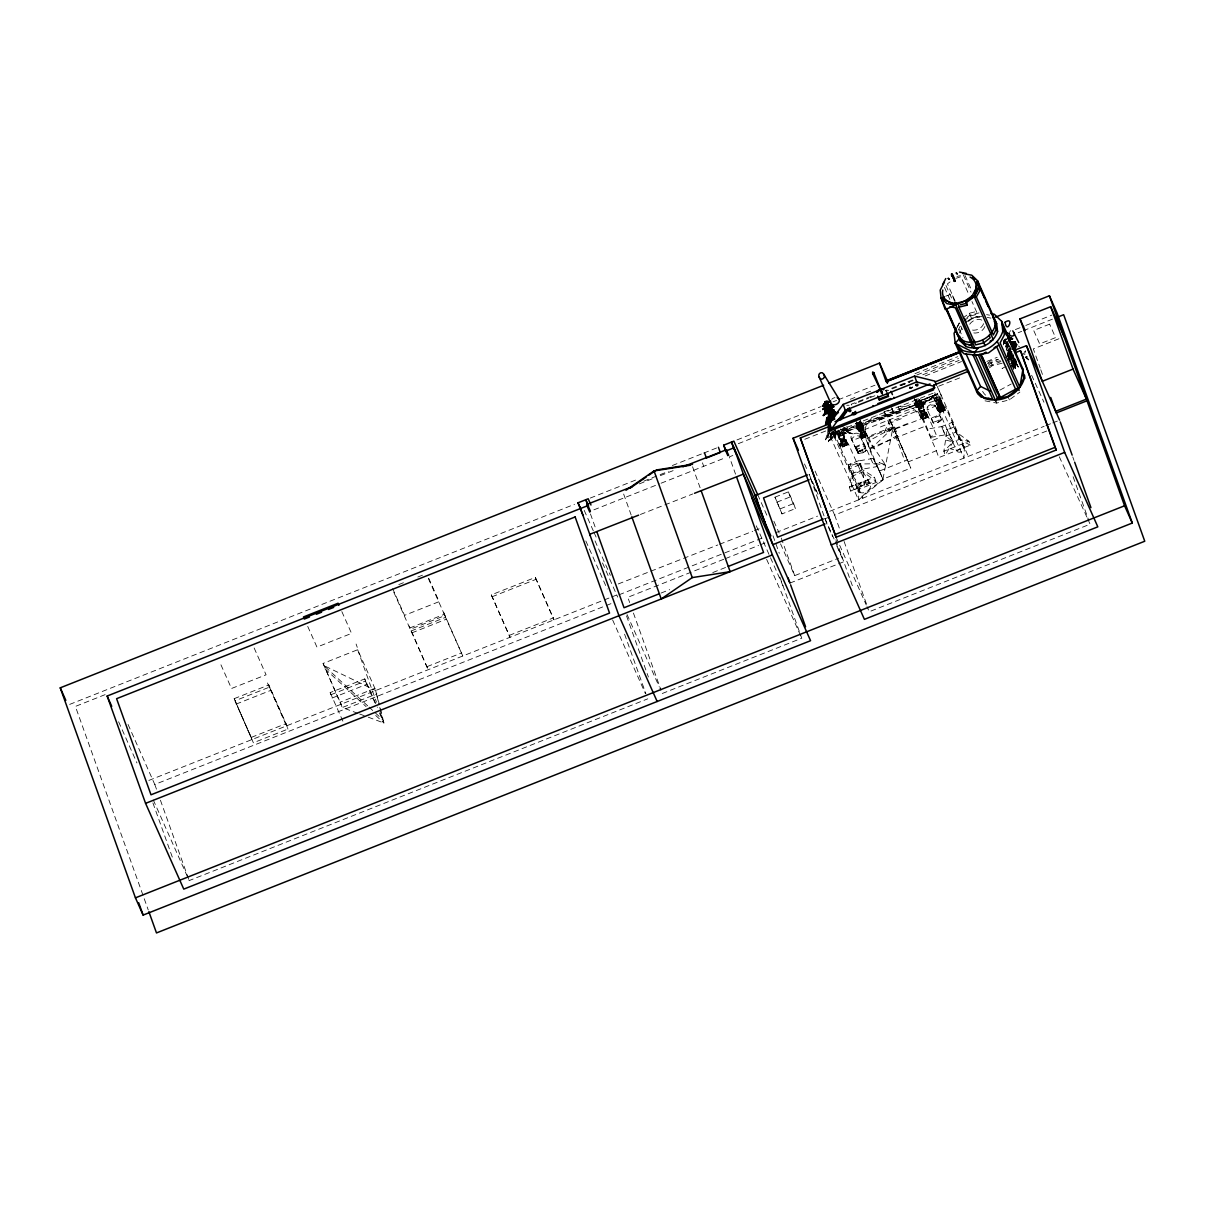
<?xml version="1.0" encoding="UTF-8"?>
<svg xmlns="http://www.w3.org/2000/svg" width="1205" height="1205" viewBox="0 0 1205 1205"><rect width="100%" height="100%" fill="white"/><g stroke="black" fill="none" stroke-linecap="round" stroke-linejoin="round"><path stroke-width="0.75" stroke-dasharray="5 3.75" d="M842.551 432.866L844.238 438.484L840.533 439.945L839.283 438.394M858.502 429.944L859.752 431.511L863.458 430.034L861.771 424.431M940.563 401.144L940.924 403.042L939.237 397.439M942.762 405.588L940.081 398.298M855.746 484.576L857.132 488.537L860.897 486.263L860.942 482.512L857.132 488.537L850.73 491.083L849.344 487.106L851.815 473.746L862.268 469.604L874.423 477.165L875.824 481.141L860.415 486.443L858.954 489.064M1010.438 347.974L1010.091 352.508L1009.775 348.215L1007.531 352.854M835.231 430.049L834.131 433.439L835.517 438.153L836.21 430.908L834.372 435.547M1014.128 368.173L1013.646 355.415L1009.022 356.77M1012.441 357.719L1012.562 355.204M827.775 432.249L827.564 436.707L831.194 432.746M1008.811 353.14L1008.992 349.842M1015.544 359.165L1013.42 358.412L1013.571 355.686M1009.745 351.303L1007.862 354.963L1008.103 351.664M1017.351 364.121L1017.231 365.823L1015.137 360.19M1015.845 359.708L1015.348 365.597L1014.143 363.428L1015.499 359.557L1012.351 361.621M861.5 436.692L861.605 435.668L865.311 434.207L866.726 436.27L862.132 438.093L861.5 436.692L866.109 434.885M919.084 411.357L924.807 409.911L923.256 405.543L922.94 404.85L916.975 407.335L915.107 402.274L937.445 393.914L921.87 405.016L917.276 406.838L916.644 405.452L916.749 404.428L920.454 402.952L922.397 405.196L937.445 393.914L938.183 395.601L837.731 435.186L836.406 432.218L940.186 396.234L941.21 398.539L837.355 434.357L839.298 439.584L844.72 437.43L844.238 432.625L837.731 435.186L839.298 439.584M937.957 406.703L942.551 404.88L944.193 409.278L939.599 411.101L937.656 406.01L940.141 412.456L945.564 410.318L943.696 405.257L938.273 407.411L940.141 412.456L945.247 409.61L945.564 410.318M1013.541 369.604L1014.143 363.428L1013.345 365.145M1006.386 339.268L1003.554 341.512M851.815 473.746L852.598 475.99L850.73 491.083L862.388 485.374L869.935 483.476L868.549 479.5M970.281 445.142L959.376 439.358L953.923 427.052L947.13 429.733L943.861 451.257L945.202 455.083L953.185 441.813L959.376 439.358L968.941 441.316L970.281 445.142L938.8 457.614L935.637 448.757M1009.188 346.076L1009.067 347.01L1008.088 343.756M942.867 405.588C941.12 400.888 944.946 412.577 939.749 409.263C938.65 406.296 943.651 406.221 944.404 408.751L945.036 410.152L940.442 411.974L936.812 403.826M836.014 431.42L835.065 438.228L833.303 432.249L833.152 433.815L832.7 432.791M900.331 406.221A29.959 20.018 -19.7 0 1 913.495 408.887L918.24 412.2L922.006 418.542L914.716 409.745L865.085 429.417L869.121 440.729L868.519 444.826L869.679 449.932L882.949 479.138L910.784 468.112L889.892 419.581L910.784 468.112M1007.877 347.417L1008.299 344.72L1008.796 348.697L1007.501 346.302L1006.205 350.143L1007.983 347.748M1006.235 338.756L1003.855 341.105L1003.178 345.082L1006.235 338.756L1004.277 339.976M834.056 435.894L834.628 432.58L835.065 438.228L835.005 430.095L836.752 432.61M1007.019 349.043L1007.501 346.302M882.949 479.138L892.875 427.896L869.121 440.729M1013.827 368.143L1014.143 363.428M1009.624 358.698L1010.89 354.134L1009.293 356.77L1009.85 354.255L1009.112 354.707L1011.598 350.806M839.734 435.547L840.126 433.921L840.578 435.201M1017.924 365.989L1018.376 367.239M1005.136 340.307L1003.178 345.082L1006.175 341.09M826.916 435.095L825.395 440.021L830.23 436.481L830.456 433.213L825.395 440.021L830.29 432.128M1005.994 347.748L1007.862 342.416L1005.663 343.139L1007.485 342.762M1010.528 359.918L1011.643 352.613M1012.486 365.236L1013.812 361.154M1010.739 348.094L1009.188 349.857L1010.905 350.7M865.627 480.659L864.075 484.997L866.199 484.787L867.148 485.811L848.305 443.681C845.85 441 840.593 443.184 840.322 446.694L839.147 443.425L847.567 442.988M829.808 430.546L827.564 436.707L828.859 433.966M1004.925 340.744L1006.386 339.102L1004.895 339.283L1006.115 339.207M830.26 439.991L831.239 437.581M832.188 438.228L834.131 433.439L828.332 441.768L834.432 436.165M1011.959 368.143L1014.414 362.163L1015.469 364.121M890.194 419.476L884.033 432.881L909.188 422.91M1011.869 366.757L1015.333 359.195L1011.372 360.687M832.625 432.52L831.36 435.276L836.014 428.362M1011.432 352.417L1007.44 354.797L1012.064 351.875L1008.193 358.322L1012.245 352.101M1010.136 349.495L1009.775 350.218L1009.654 347.627M1008.766 362.268L1013.435 354.948L1007.877 358.277M844.238 438.484L842.867 433.574L838.273 435.382L839.599 439.087L844.193 437.264M919.37 410.86L920.62 412.426L924.325 410.95L922.653 405.347M958.08 330.306L960.28 326.013M1013.646 355.219L1011.296 359.723L1011.176 357.508L1008.073 360.416L1011.793 356.59M956.815 327.474L959.783 321.825M957.162 327.399L959.466 322.985L962.464 329.718M959.316 333.062L961.846 328.212M858.758 430.411L863.865 427.564L864.181 428.257L858.758 430.411L856.891 425.35L862.614 423.904L856.891 425.35L859.316 429.372L856.484 423.045L860.31 421.765M863.428 429.884L866.425 436.767L885.57 464.934L879.138 462.569L885.66 465.145L876.14 463.759L873.505 464.799L861.831 438.59L862.373 437.551L867.254 436.436L861.831 438.59L859.963 433.529L865.386 431.39L867.254 436.436M1011.432 363.353L1013.51 359.421M833.363 431.797L828.332 441.768L831.872 434.387L830.17 435.035M1010.739 366.727L1015.499 359.557M1012.652 358.156L1011.432 360.175L1011.733 356.243L1013.962 359.361L1012.607 353.939M1012.998 362.916L1015.333 359.195L1011.778 361.5M1005.181 357.915L1010.528 352.824L1012.803 353.848M1003.388 343.832L1004.172 342.672M1004.398 340.096L1003.855 341.105M1010.905 348.441L1009.895 348.185L1010.528 352.463M1005.904 346.377L1007.139 344.705M1007.862 342.416L1005.964 344.856L1005.557 347.447L1006.401 346.98M1007.561 355.821L1010.091 353.532M1008.133 345.669L1008.931 345.549L1007.26 345.474L1008.57 345.142M849.133 405.257L846.693 405.287M1009.685 367.194L1013.435 363.051M1006.808 343.048L1004.819 343.621L1007.877 343.335L1007.003 344.012M1003.87 341.316L1005.316 339.75M1010.694 353.336L1007.561 356.71L1010.182 354.134L1010.317 356.078M1009.79 331.526L1010.829 330.682M866.259 450.354A7.305 4.88 -19.7 0 1 858.849 453.607L858.156 451.649L865.416 448.004L866.259 450.354L863.307 452.538L858.126 453.577L851.107 438.093A4.534 3.028 -19.7 0 1 854.074 433.664A4.534 3.028 -19.7 0 1 859.527 434.764L865.416 448.004L864.392 448.983A7.305 4.88 -19.7 0 1 862.464 450.188A7.366 4.775 -28.8 0 1 858.156 451.649L856.725 450.399M1003.675 342.16L1004.834 341.06M892.875 427.896L869.679 449.932L864.482 433.514L865.295 428.001A29.959 20.018 -19.7 0 1 872.495 417.261M831.224 433.243L834.101 430.516M1010.076 364.136L1015.333 359.195M941.391 419.235L937.957 422.368L932.881 422.368L931.39 419.009L939.81 415.68L939.493 414.821L931.284 418.075L931.601 418.933M840.97 441.437L845.564 439.614L846.181 441.015L847.507 444.705L842.913 446.528L840.97 441.437L845.564 439.614L847.19 444.012L842.596 445.835M866.726 436.27L864.783 431.179L860.174 433.002L860.807 434.402L865.401 432.58C863.337 428.347 856.68 435.141 862.132 438.093M921.87 405.016C923.015 396.52 910.558 400.919 917.276 406.838M921.373 414.61L925.967 412.788L927.594 417.186L923 419.009L921.057 413.918L922.699 417.081L926.404 415.605L925.335 412.622M938.484 406.868L943.078 405.046M1006.778 342.928L1007.199 342.777M1006.597 360.626L1012.682 355.565M1025.982 357.614L1026.75 356.996L1025.139 357.267L1027.76 356.168M987.859 362.976L990.329 361.003L998.418 359.256M1012.562 362.344L1014.866 360.611M950.067 281.895L947.446 283.853L955.083 301.009M962.72 318.165L969.287 313.285L976.396 311.493M966.952 317.427L969.95 315.198L979.047 312.908M963.91 320.846L970.477 315.966L977.586 314.174L971.968 301.551M965.295 322.82L971.335 318.331L980.9 315.921M969.031 320.907L971.772 318.873L981.774 316.358M988.236 365.22L991.218 362.991L1000.331 360.702M989.41 367.871L992.408 365.642L1005.151 362.449M985.042 400.828L996.64 403.073L1009.398 399.864L1019.867 392.077M856.243 447.386L856.951 449.329L864.482 446.347L863.639 443.997L856.243 447.386L858.156 451.649L865.416 448.004M1008.962 358.322L1010.197 357.448M1007.184 355.671L1009.971 353.698L1011.778 354.586L1011.387 353.216M1007.576 359.271L1010.935 357.011M1007.35 355.385L1009.971 353.698M1006.085 366.335L1002.063 368.534L1004.217 367.962M999.939 390.104L1011.236 383.988M1010.573 349.631L1010.408 348.667M941.692 408.359L938.138 409.805L945.473 406.898L963.684 447.763A3.841 2.862 -24 0 1 961.063 451.86A3.841 2.862 -24 0 1 956.529 450.58L950.263 448.727M1011.793 351.694L1008.269 353.291L1009.082 353.321M1008.299 357.855L1013.646 355.415L1011.1 361.154M1010.875 347.868L1009.88 348.32L1011.266 349.676L1009.88 350.053L1010.573 350.444M1008.133 355.761L1012.275 355.324M1003.69 340.232L1005.467 339.449L1004.307 339.614M916.96 406.145L921.554 404.323L919.927 399.924L915.318 401.747L915.951 403.148L937.445 393.914L916.975 407.335L915.107 402.274L917.517 406.296L914.7 399.97L917.261 399.111M1009.926 348.787L1011.266 348.215M1013.104 354.752L1008.856 356.59L1009.835 356.605M939.313 391.098L941.602 396.264M945.699 296.204L951.845 293.764L954.812 302.048M69.679 704.398L574.514 504.293M590.239 498.072L635.653 480.072M672.345 465.522L702.033 453.758M703.78 453.065L717.758 447.522M736.978 439.915L820.816 406.672M833.047 401.837L836.541 400.452M838.288 399.759L874.981 385.208M1015.393 329.552L1024.084 326.118M1025.816 325.425L1051.875 315.108M105.121 694.637L75.388 706.416L148.245 909.926M643.862 481.096L668.353 471.396M738.319 443.666L820.53 411.086M850.263 399.292L855.505 397.213M866.003 393.056L871.245 390.977M914.972 373.64L957.809 356.635M1018.18 332.746L1021.674 331.36M1023.422 330.667L1053.155 318.873M916.915 374.966L958.472 358.503M922.774 374.77L959.135 360.37M871.26 396.325L851.227 404.262L851.483 405.016L856.604 402.982M913.119 380.584L886.187 391.264L885.871 390.405L889.968 388.899M891.61 388.251L912.848 379.831M858.306 402.304L868.549 398.252M870.251 397.575L877.074 394.863M398.795 584.561L403.991 582.512M417.819 577.029L423.015 574.966M900.933 385.555L909.579 382.136M925.169 375.945L961.53 361.545M593.884 509.836L659.361 483.883M661.093 483.205L725.018 457.87M732.821 455.49L729.356 456.861L735.547 474.152M909.308 388.251L912.426 387.016M986.865 361.41L997.198 357.313M1007.531 353.216L1010.965 351.86M987.618 363.699L997.981 359.602M1008.344 355.49L1011.808 354.119M804.789 439.283L826.238 430.788M938.725 386.202L962.9 376.623M988.808 366.35L1000.888 361.56M1009.534 358.141L1012.983 356.77M1058.939 338.756L1033.333 348.908L1040.156 367.962M883.883 411.974L892.8 408.45M914.264 400.09L917.336 398.885M855.354 423.648L860.506 421.599M933.016 393.222L829.326 434.327L858.532 499.909L883.145 479.68L865.642 438.635M856.65 423.783L860.611 422.202M861.364 423.03L856.394 424.19L861.364 423.03L860.114 419.521M857.689 425.004L861.394 423.542L859.316 418.888M915.905 401.928L919.611 400.467L917.532 395.812M862.012 423.693L857.418 425.516L859.752 431.511M915.634 402.455L920.228 400.632M863.036 426.706L858.427 428.528L858.532 427.489L862.238 426.028L863.654 428.091L859.06 429.914L857.116 424.823L858.743 427.986L862.449 426.525L861.711 423L863.94 428.995L858.517 431.149L856.65 426.088L862.072 423.934M884.319 412.08L885.615 414.972L893.327 411.914L892.016 408.299M862.328 424.401L857.734 426.224L857.116 424.823L861.711 423L862.373 424.642L856.65 426.088M857.493 426.947L862.087 425.124L863.714 429.522L859.557 431.209L862.373 437.551L859.963 433.529L861.831 438.59M857.177 426.254L857.794 427.655L862.388 425.832M843.169 434.267L838.575 436.089L837.957 434.689M879.288 420.093L900.361 411.733L900.045 410.875L878.972 419.235L879.288 420.093L876.999 414.972M916.644 405.452L921.238 403.63M941.406 402.003L935.984 404.157L934.116 399.096L939.538 396.942L941.723 402.696L937.113 404.519M858.743 429.221L863.337 427.398M939.84 397.65L934.116 399.096M1018.556 366.456L1017.728 366.772L1011.311 351.378M858.819 430.652L863.413 428.829M934.643 399.262L935.261 400.663L940.683 398.509L942.25 402.862L936.511 404.323M923.256 405.543L917.532 406.989L919.4 412.05M940.397 399.006L935.803 400.828L938.062 405.377L942.024 403.404L940.698 399.699L936.104 401.521L935.487 400.12M918.059 407.17L918.677 408.555L923.271 406.733L924.325 410.95M940.698 400.934L936.993 402.41L935.261 400.663M915.423 411.718L890.6 421.554L908.51 461.771L936.345 450.73L921.298 416.569M860.49 433.695L865.085 431.872M936.285 403.66L940.879 401.837L939.554 398.132M846.166 439.825L840.744 441.964L842.611 447.025L848.034 444.886L846.166 439.825L846.467 440.518L840.744 441.964L843.169 445.986L842.611 447.025L841.06 442.672M860.28 434.237L865.687 432.083M845.865 440.322L841.271 442.145L842.913 446.528M935.969 402.952L936.586 404.353L941.18 402.53M880.388 426.962L904.578 417.367M919.686 411.553L924.28 409.745L922.955 406.04L918.361 407.862L920.002 412.261L924.597 410.438L923.979 409.037M841.587 442.838L846.181 441.015M937.43 405.226L942.024 403.404L941.09 401.31M935.728 406.627A4.534 3.058 -19.7 0 0 930.832 405.302A4.534 3.058 -19.7 0 0 927.127 409.173L927.308 409.956L935.502 405.995A4.534 3.028 -19.7 0 0 930.049 404.895A4.534 3.028 -19.7 0 0 927.082 409.323L933.483 423.091A7.305 4.88 -19.7 0 0 941.617 419.867L941.09 418.391A7.305 4.88 -19.7 0 1 932.956 421.614L931.284 418.075M937.656 406.01L942.25 404.187L943.831 408.57L939.282 410.408M942.852 404.398L937.43 406.537L939.298 411.598L944.72 409.444L942.852 404.398L945.036 410.152M846.889 443.32L842.28 445.142L842.385 444.103L846.091 442.642L847.507 444.705M861.816 437.4L866.41 435.577M921.057 413.918L925.651 412.095L926.268 413.481L921.674 415.303M937.746 407.245L939.298 411.598L939.855 410.559L937.43 406.537L943.154 405.091M927.308 417.683L924.265 410.845L920.439 412.125L930.697 436.602L936.119 434.448L926.253 412.291L920.846 414.445L922.714 419.506L928.121 417.352L926.57 412.999L921.147 415.138L922.714 419.506L927.82 416.659L928.121 417.352M938.8 407.576L943.395 405.754M938.59 408.103L943.997 405.949L943.696 405.257M939.117 408.269L943.711 406.447M921.358 415.589L926.765 413.436M939.072 408.676L942.777 407.215L939.298 409.173L936.345 402.063L940.819 400.678M868.91 437.295L894.713 427.052M938.981 409.7L943.575 407.893M926.088 415.228C924.642 413.451 921.388 416.553 923.798 417.593C929.733 418.707 922.277 406.055 926.976 415.785L926.178 415.107L922.488 416.584L922.382 417.608L926.976 415.785L927.594 417.186M943.62 408.073L939.915 409.549L939.81 410.574L944.404 408.751M895.42 429.025L921.238 418.798L920.213 415.951M922.699 418.301L927.293 416.493M855.068 446.859L863.277 443.606M491.324 594.863L510.031 637.264L491.324 594.863L535.321 577.421L554.029 619.837L535.321 577.421M234.192 698.659L268.79 684.952L286.007 723.633L287.95 729.07L253.366 742.777L234.192 698.659L253.366 742.777M357.885 713.345L342.265 707.546L323.091 663.428L357.674 649.721L374.906 688.401L379.5 704.774M492.017 596.776L535.999 579.349M869.859 448.124L925.53 426.058M410.965 631.043L445.549 617.337L462.78 656.002L444.449 614.234L409.866 627.941L428.182 669.709L409.098 625.982M411.794 632.896L446.377 619.174M236.15 704.097L270.733 690.39L287.95 729.07M946.392 440.262L953.185 441.813L945.729 436.165L941.527 426.6L951.995 422.458L956.183 432.023L968.941 441.316L943.861 451.257L953.185 441.813L947.13 429.733L941.527 426.6L926.916 429.176M869.935 483.476L863.051 471.848L859.135 462.449L859.918 464.693L849.465 468.835L848.682 466.591L859.255 462.404M774.996 497.168L788.432 491.836L793.628 503.524L795.436 508.585L782 513.902L774.996 497.168L782 513.902M932.745 440.277L939.614 437.566M776.803 502.229L790.239 496.897L795.436 508.585M945.729 436.165L956.183 432.023M848.682 466.591L852.598 475.99L863.051 471.848L875.824 481.141M780.192 508.841L793.628 503.524M879.966 470.824L907.802 459.798M374.936 702.831L366.697 684.335L332.113 698.041L330.17 692.604L364.754 678.897L377.436 707.38M849.344 487.106L874.423 477.165M330.923 694.728L365.507 681.021M427.082 666.621L461.666 652.914M251.423 737.34L286.007 723.633M374.906 688.401L340.307 702.108L342.265 707.546L376.849 693.839M509.354 635.351L553.336 617.909M148.848 780.433L610.076 597.62M611.748 596.957L617.02 594.878M618.978 594.818L764.332 537.219M775.854 532.64L817.532 516.132M829.718 511.297L1044.117 426.314M1045.85 425.636L1051.016 423.588M1052.733 422.91L1057.9 420.861M128.046 724.431L154.782 784.47L604.579 606.19M606.326 605.497L611.583 603.419M824.582 518.918L827.971 517.578M815.062 471.065L834.643 515.062L1046.814 430.968M723.723 559.286L627.79 597.303L629.673 602.56M725.455 558.593L758.593 545.458M760.34 544.765L765.567 542.702M661.063 593.056L669.679 589.652M712.758 572.571L726.54 567.103M780.554 543.862L794.698 575.629L838.65 558.201M789.953 583.084L836.827 564.512M838.575 563.82L843.786 561.756L836.345 545.037M153.291 799.954L189.185 880.584L647.733 698.84M779.876 577.075L801.762 638.213L662.238 693.508L659.948 688.356M1004.413 339.87L1005.467 339.449L1004.518 339.674M639.343 483.868L653.306 478.4M660.295 475.659L674.258 470.191M640.382 514.475L663.081 505.588M664.829 504.91L692.755 493.96M618.286 583.943L717.803 544.961M719.551 544.283L752.718 531.3M754.466 530.607L759.707 528.558M1006.446 342.807L1006.778 341.994M940.186 396.234L836.978 433.514L937.445 393.914L915.423 402.982L920.545 401.325M837.355 434.357L843.154 433.077M1007.621 342.627L1004.819 343.621L1006.913 342.807M1006.296 343.621L1007.29 343.259M1006.024 343.907L1007.395 343.892M937.023 404.217L940.849 402.952L943.892 409.775M937.867 405.091L941.692 403.811L939.87 398.84M955.731 278.4L960.897 276.698L968.278 293.267M939.975 399.819L935.457 401.19L937.174 402.937M923.376 407.712L918.858 409.098L919.746 409.971M843.289 435.246L838.77 436.617L839.659 437.49M1023.693 354.466L1025.184 354.044L1023.196 353.577M1015.544 359.677L1012.064 358.488L1013.42 358.412M1006.25 342.521L1007.621 342.22L1006.07 342.25M1009.594 346.317L1007.726 345.971M1008.314 349.073L1009.082 348.938M930.576 437.4L945.202 434.839L941.527 426.6M1027.714 358.442L1026.163 358.412L1028.754 359.813L1024.461 359.572M844.118 428.393L847.537 429.673L844.087 429.824L852.462 433.8L840.533 428.98L842.943 433.167L846.799 433.423L845.308 432.475L852.462 433.8L841.421 428.799M1007.244 354.782L1009.534 355.129L1007.998 353.969M986.594 314.625L989.576 315.168M987.241 317.412L990.902 318.12M1011.567 360.491L1015.213 361.199M1010.603 361.078L1015.574 362.027L1016.764 364.693L1011.793 363.729M845.94 428.438L847.522 428.799M842.672 428.769L847.989 430.471L846.844 426.419M359.617 713.993L366.561 716.568M368.293 717.201L383.913 723L379.937 706.597M1018.466 346.136L1019.52 346.543M836.134 433.8L837.294 434.644L836.918 431.45M841.753 425.877L847.989 430.471L844.81 427.323M846.452 431.375L849.465 433.604M367.676 705.844L323.859 665.567L375.659 690.525L378.31 701.476M369.046 707.109L382.738 719.701L378.762 703.298M325.049 668.865L366.124 706.642M375.704 715.454L383.913 723L380.223 712.697M918.677 408.555L922.699 417.081M857.794 427.655L860.762 433.182M842.415 429.733L845.488 433.333M852.598 475.99L860.897 486.263M1026.238 356.484L1028.754 359.813M938.273 407.411L940.683 411.417L936.149 401.536M838.258 430.065L840.096 433.243L840.337 432.475L842.943 433.167M887.739 420.44L896.219 437.671L904.865 460.958M839.222 431.119L840.774 434.387M851.107 438.093L858.126 453.577L855.204 446.814M1031.631 375.267L1043.952 402.244M1059.3 456.755L1087.031 517.442M1087.799 519.129L1090.103 524.19L869.257 611.718L866.998 606.642M965.024 275.448L971.833 290.721M963.428 275.147L970.989 292.107M1008.208 397.213L1009.398 399.864M969.287 313.285L971.772 318.873M991.218 362.991L992.408 365.642M945.94 285.465L951.995 299.036M995.466 400.421L996.64 403.073M944.479 287.438L949.841 299.473M959.195 329.296L963.021 337.897M937.249 386.489L968.353 456.349M940.683 398.509L934.96 399.955L936.827 405.016M941.738 403.765L944.735 410.649M939.855 400.075L943.003 407.697M941.271 404.549L942.792 407.968M940.427 403.675L941.949 407.094M934.734 392.544L963.94 458.126L964.407 447.462L963.066 443.651M938.876 405.498L940.397 408.917M939.554 408.646L936.993 402.41L938.062 405.377M938.349 409.73L956.529 450.58L963.684 447.763L962.343 443.937M940.322 416.252L940.713 417.141M935.502 405.995L941.617 419.867M922.397 405.196L920.53 400.135M925.832 414.219L923.271 407.968L919.566 409.444L920.62 412.426M918.572 398.629L921.569 405.513M913.827 397.273L916.387 403.524M898.087 406.627L900.361 411.733M885.871 390.405L887.031 392.996M891.384 407.576L893.327 411.914M860.295 421.509L863.714 429.522L859.12 431.345L857.207 426.058M862.388 427.067L865.521 434.689L861.816 436.165L860.536 432.685M859.888 422.503L861.409 425.907L859.029 426.856L857.508 423.437M855.61 420.349L857.87 425.531M856.333 423.076L856.951 424.476L860.912 422.91L859.843 419.927M856.951 449.329L858.849 453.607M848.034 444.886L843.169 445.986L840.337 439.659L844.163 438.379L847.205 445.202M843.877 436.572L844.494 437.957L839.9 439.78L838.575 436.089L842.024 443.214M845.247 440.156L843.169 435.502L839.463 436.963L840.533 439.945M839.719 434.267L840.156 435.367M833.559 432.128L862.946 498.132M830.426 428.106L858.879 492.017A7.004 5.182 -24.1 0 0 868.459 490.33L883.145 479.68L858.999 489.245L858.532 499.909L868.459 490.33A7.004 5.197 -23.5 0 0 870.206 484.802A7.004 5.182 -24.1 0 0 861.123 482.889A7.004 5.182 -24.1 0 0 857.87 491.143L858.939 492.062L857.192 487.182M804.518 463.955L806.808 469.091M818.029 494.306L809.097 474.243L826.66 523.316L832.61 536.692M810.845 479.138L817.547 494.186M836.104 537.249L866.244 604.955M824.913 518.421L834.583 540.141M835.336 541.813L842.024 556.861M773.926 521.298L779.138 533.002M757.674 494.622L768.097 518.03M756.273 525.802L783.009 585.841M766.621 559.301L801.762 638.213M584.214 510.378L593.312 530.833M594.065 532.535L596.339 537.641M595.014 540.879L610.348 575.312M627.097 614.595L659.18 686.654M602.5 562.946L617.713 597.123M585.826 540.97L607.215 589.004M612.607 619.927L645.443 693.688M428.694 578.174L439.132 601.641L404.549 615.348L392.619 588.522M428.408 578.596L444.871 615.589L410.287 629.296L393.824 592.303M341.843 611.598L351.544 633.393L316.945 647.1L307.245 625.305M379.424 712.923L383.913 723M323.091 663.428L341.075 704.232M330.17 692.604L343.591 722.759M254.135 647.974L266.079 674.8L231.496 688.507L219.551 661.681M286.775 725.756L269.543 687.091L234.96 700.798L252.176 739.478M118.617 721.765L136.948 762.946M880.584 473.927L876.14 463.759L850.128 464.091L853.923 472.782M859.918 464.693L863.051 471.848L864.075 484.997L867.811 479.786L869.212 483.762M951.995 422.458L959.376 439.358L958.186 435.577M1007.049 341.12L1010.603 349.676M836.993 430.065L839.072 435.065M1015.438 359.436L1016.719 362.569M1014.911 360.943L1015.604 362.66M1072.766 456.906L1074.016 460.4M1040.774 369.709L1043.259 376.638M1073.113 476.728L1088.853 520.665M938.846 406.567L940.126 410.031M938.228 406.19L940.442 411.974M937.821 408.631L938.665 410.98M937.641 408.917L938.665 411.764M936.993 407.772L937.821 410.107M936.812 408.043L937.821 410.89M932.956 421.614L933.483 423.091M926.253 412.291L927.82 416.659M919.385 399.97L920.665 403.449L916.96 404.91L915.679 401.446M921.433 413.752L922.126 415.68M920.394 415.665L921.238 418.014M914.67 403.509L915.499 405.859M914.49 403.796L915.499 406.642M892.152 427.067L892.468 427.956M884.304 411.342L885.615 414.972M862.313 423.211L864.181 428.257M865.386 431.39L866.937 435.743M864.241 431.224L865.311 434.207M860.566 432.851L861.244 434.764M859.527 434.764L865.25 448.034L863.051 450.052A5.935 3.961 -19.7 0 1 860.174 451.197L857.282 451.273L858.126 453.577M856.454 426.585L857.282 428.935M856.273 426.856L857.282 429.718M862.464 450.188L863.307 452.538M845.021 439.659L846.302 443.139L842.596 444.6L841.316 441.135M840.307 443.199L841.135 445.549M840.126 443.485L841.135 446.332M834.643 515.062L840.307 530.878M844.087 541.422L867.992 608.209M835.909 539.78L853.155 587.935M788.432 491.836L790.239 496.897M781.247 538.048L794.698 575.629M773.008 535.773L779.289 553.291M702.455 462.825L703.705 466.305M692.574 466.742L700.09 487.709M623.648 494.05L631.164 515.032M633.423 613.044L660.988 690.013M590.465 513.933L595.526 528.091M626.495 615.815L648.395 677.014M624.582 634.176L645.865 693.598M443.696 612.276L445.549 617.337M356.093 644.027L357.267 647.341M357.674 649.721L376.472 702.199M364.754 678.897L366.697 684.335M268.79 684.952L270.733 690.39M267.525 682.964L268.715 686.263M154.782 784.47L156.665 789.712M160.416 800.195L189.185 880.584M152.915 802.922L172.436 857.463M839.147 443.425L840.457 447.537M1007.666 353.698L1007.862 354.963M1016.116 361.636L1016.568 364.708L1014.61 362.374L1014.279 359.949M1005.286 340.714L1005.437 341.919M831.796 399.247A4.609 3.434 -24 0 1 834.945 397.635M885.675 390.541A4.91 3.284 -19.7 0 1 886.187 391.264M859.843 421.886A1.521 1.13 -24 0 1 857.659 423.301M910.332 388.613A2.29 1.702 -24 0 1 912.757 387.287A1.898 1.416 -24 0 1 909.654 387.784M910.001 388.628A1.898 1.416 -24 0 1 910.468 387.121M912.516 387.121A1.521 1.13 -24 0 1 909.775 387.031M909.82 387.453A2.29 1.702 -24 0 1 910.152 387.016M985.63 395.135A20.184 15.002 -24 0 1 982.662 391.384M956.951 276.457A17.488 12.999 -24 0 1 960.521 275.719M984.862 326.525A8.601 6.387 -24 0 1 972.736 332.761M969.694 324.235A8.601 6.387 -24 0 1 982.708 320.5M983.596 323.693A8.601 6.387 -24 0 1 971.471 329.929M968.428 321.404A8.601 6.387 -24 0 1 979.725 316.915M1015.679 363.624L1015.363 370.387L1014.61 362.374L1015.679 363.624M842.867 443.636C845.398 448.832 847.567 438.771 842.867 443.636M859.014 427.022C861.545 432.218 863.714 422.157 859.014 427.022M862.087 435.186L863.337 436.752L865.401 435.382L864.151 433.815L862.087 435.186L860.566 431.616L862.961 430.667L864.482 434.086L862.102 435.035M917.231 403.946L918.481 405.513L920.545 404.142L919.295 402.575L917.231 403.946L915.71 400.376L918.105 399.427L919.626 402.847L917.231 403.796M940.397 409.067C942.928 414.264 945.097 404.217 940.397 409.067M1025.606 350.986L1025.44 352.252L1024.024 352.237L1025.606 350.986M1009.564 348.26L1006.973 351.001L1009.564 348.26M897.695 435.382L872.947 448.591L868.594 436.406L894.396 426.178L897.695 435.382M1049.615 324.16L1033.694 330.456L1039.689 343.907L1055.595 337.611L1049.615 324.16M843.741 439.117L841.361 440.066L842.882 443.47L845.262 442.536L843.741 439.117M923.843 411.583L921.448 412.532L922.97 415.951L925.365 415.002L923.843 411.583M860.445 437.34L852.025 440.684A4.534 3.028 -19.7 0 1 855.008 436.24A4.534 3.028 -19.7 0 1 860.445 437.34M858.969 460.596L848.501 464.738L852.703 474.303L863.157 470.161L858.969 460.596M873.233 458.382L858.608 460.943L862.268 469.182L876.894 466.621L873.233 458.382"/><path stroke-width="1.5" d="M826.193 407.275L825.5 412.713L827.549 407.636L826.856 405.377L824.883 407.471L824.672 408.736L826.856 405.377L825.5 412.713L824.883 408.661M825.018 405.121L825.079 403.524M826.148 403.856C822.141 399.141 833.227 406.823 825.485 402.304L827.443 405.166L825.485 402.304M1015.258 352.749L1020.439 350.7L1021.614 353.351L1056.228 450.007L836.104 537.249L800.316 437.942L828.362 426.826L828.151 431.661L933.559 389.893L933.755 385.178L968.624 371.23M829.402 432.7L829.793 423.663L793.056 438.228L831.254 544.901L864.407 619.355L1097.815 526.841L1064.663 452.387L1026.464 345.715L1014.053 350.384M824.928 406.221L825.636 408.103L824.823 405.181L825.53 402.35L826.058 404.308C826.6 399.518 822.623 406.13 825.44 402.786L824.627 405.98L824.717 404.383M830.245 423.467L830.953 414.595L832.941 413.255L830.817 414.535C831.089 419.235 829.959 416.915 828.362 421.614L829.296 417.653L829.477 419.521M825.651 405.558L825.546 402.41L822.458 406.206L823.798 406.401L823.874 405.332M824.777 408.811L827.323 406.431L824.777 408.811L826.57 406.853M825.244 405.332L825.485 403.72L825.636 408.103L825.952 403.841M827.067 410.935L828.844 410.86L825.35 413.21L825.139 410.393L827.368 410.664L825.139 410.393L826.464 411.869L827.971 411.236L826.253 411.387L823.301 415.514L828.784 410.649M828.754 409.625L830.742 412.833L828.814 409.504L833.845 410.905L828.754 409.625L834.523 413.827L837.385 413.21L830.757 410.287L831.781 409.971M828.076 410.468L829.221 410.89L825.877 413.842L828.257 411.282L827.775 412.471M1010.438 343.018L1009.428 340.187L1010.212 340.156L1008.103 338.454L1008.871 338.334M831.42 415.092L831.781 419.144L831.013 416.358M952.522 275.689C952.025 271.607 949.962 276.728 953.501 276.608L952.522 275.704L954.571 281.368L953.908 279.394L954.947 280.042L955.053 281.081L951.814 273.897M827.037 406.627L827.187 405.769M828.242 408.465L828.468 407.456M826.871 418.316L825.561 424.461L828.663 420.485L828.407 419.28L825.561 424.461L829.1 416.99L826.585 418.331L829.838 415.258M824.823 405.181L824.16 405.588L824.597 403.75M828.889 408.947L826.645 405.377L829.914 406.04L827.187 405.618M823.377 406.326L823.587 405.513M833.303 411.703L833.785 409.836L831.646 411.161M830.215 416.538L829.823 421.419L830.968 420.605L829.793 422.262M829.115 406.115L831.104 408.028L830.29 407.983L831.375 409.61L830.712 411.914L826.796 405.257L829.733 407.953L830.712 411.914L829.176 408.405L828.151 409.504L829.778 408.947M827.233 407.245L827.534 406.221M830.878 416.915L830.335 414.159L831.36 415.318L830.064 419.671L829.115 410.453L832.158 413.812L829.115 410.453L828.046 413.571L828.709 416.087L829.462 415.258L830.064 419.671L830.335 414.159L829.115 410.453M824.973 414.535L825.32 413.42M828.633 414.957L829.296 412.863M825.184 407.531L827.323 406.431L822.864 409.489L826.238 407.139L825.862 408.179M1015.649 347.763L1016.704 344.705L1012.712 346.709L1016.704 344.705L1013.209 347.356M825.304 411.432L825.847 409.971M824.356 404.714L825.229 403.63L823.798 406.401M954.345 279.289L952.432 274.529L954.571 281.368L954.179 279.244M1006.431 334.041L1007.726 333.318L1006.009 333.484M828.242 410.709L826.841 411.01L829.176 410.574L826.555 413.255L827.187 412.396M828.257 411.944L828.709 411.01M1014.038 348.049L1014.399 347.341L1013.285 347.733M942.596 284.621L945.774 278.551M944.434 282.075L940.201 290.149L941.09 298.027L945.247 309.61L974.227 296.716L978.46 288.643L977.571 280.765L971.787 275.207L962.675 273.445M956.393 328.86L954.074 333.273L955.219 343.305L977.677 393.749L981.352 397.288M993.869 319.28L992.694 316.659L994.185 318.09L995.074 325.968C991.007 338.68 975.884 345.609 963.488 340.925L957.719 335.351L946.859 309.715M990.073 341.181L993.327 339.629L974.227 296.716L977.571 280.765L996.671 323.678L997.559 331.556C993.507 344.269 978.37 351.197 965.973 346.498L960.204 340.94L941.09 298.027L944.163 296.807M959.301 338.635L955.219 343.305L962.569 350.384C978.34 356.349 997.62 347.537 1002.801 331.345L1001.656 321.313L994.306 314.234L990.977 313.601M1019.475 386.383L1023.708 378.31L1022.804 370.432L1001.626 323.286M824.16 405.588L825.229 403.63M977.33 290.751L974.062 296.46L976.321 296.897L993.282 334.96L996.414 328.965L995.526 321.087M976.321 296.897L979.59 291.188L978.912 285.148L995.737 322.925M827.925 401.581L824.747 402.048L829.462 401.732L825.44 402.184L829.462 401.732L827.022 401.34M825.666 401.566L826.796 401.34M825.048 409.745L826.073 408.133M825.35 412.969L823.301 415.514L826.058 412.652M832.715 410.498L833.785 409.836L832.414 411.673M828.678 421.599L830.848 420.168L828.678 419.807M831.555 412.833L830.697 414.008L833.408 412.803L832.625 412.893M829.793 423.663L828.121 424.657L843.169 404.413L914.61 376.096L934.929 381.142L936.39 385.223M933.755 385.178L934.267 386.323L916.704 381.97L845.277 410.287L831.631 428.784L829.522 422.91M837.445 419.777L840.744 418.466L848.079 408.525M849.389 407.847L841.135 419.491L836.33 421.404M825.967 422.533L827.338 420.696M825.064 406.055L824.551 406.733L824.627 405.98M1008.645 337.882L1009.489 337.189L1008.329 337.159M828.859 409.866L829.507 409.022M830.049 419.912L830.968 418.798M830.516 405.377L827.067 405.844L829.371 407.064L833.845 406.733L830.516 405.377L827.067 405.844L830.396 405.633M995.902 401.386L974.182 352.628L978.264 347.959L975.101 348.26L971.787 346.633M966.139 353.999L980.584 386.444L976.502 391.098L983.852 398.177C999.623 404.142 1018.903 395.33 1024.069 379.138L1022.94 369.122L1019.837 387.227L1000.12 342.913L1004.352 334.839L1003.464 326.962M995.466 400.421L999.548 395.767L982.075 356.499M825.937 413.436L827.172 412.02M825.877 413.842L827.82 411.673M829.959 417.487L830.968 416.448M1013.541 345.443L1015.74 343.229L1016.026 345.142L1011.643 346.407L1016.026 345.142L1011.643 346.407L1015.589 345.699L1014.249 345.699M826.269 412.803L827.986 411.131L826.253 411.387M825.35 413.21L827.052 411.583M830.908 414.475L834.688 415.981L830.908 414.475L834.779 419.114M824.913 412.487L826.058 411.417M1009.067 341.572L1010.649 341.678M825.711 406.733L822.864 409.489L824.853 407.832M826.525 419.958L828.543 418.18M829.718 423.045L830.712 422.232L828.001 419.882L831.209 421.012M828.573 421.931L830.712 422.383L827.428 424.326L830.109 424.024M1011.191 346.197L1015.74 343.229L1012.2 344.901M965.115 301.039L972.239 295.737M958.683 305.242L958.894 307.2L967.043 305.166L966.003 302.832L974.227 296.716L971.953 296.279L976.186 288.206L978.46 288.643M1010.468 342.084L1015.092 341.693L1010.272 342.687L1012.848 343.35L1015.092 341.693L1010.257 342.566M1013.676 349.179L1015.288 348.019M824.988 411.824L825.877 411.206M625.982 490.269L654.044 470.929L690.149 465.266M629.869 488.296L646.121 477.105M649.073 475.056L656.454 469.965L692.559 464.317M701.34 491.218L730.14 571.667L692.242 577.602L661.214 598.975L631.797 516.779M825.44 402.184L826.253 401.672M825.259 407.335L824.491 407.772L826.374 406.853L825.109 407.109M1014.384 346.151L1013.134 346.844L1014.264 347.01M986.052 352.116L981.216 354.737L1000.271 397.545L1018.014 387.92M994.11 347.748L998.96 345.127M1007.199 335.095L1009.157 336.752L1006.356 334.779M828.332 419.958L829.853 419.25L828.784 418.316M1008.796 337.536L1007.967 337.445M829.386 405.467L830.456 404.97L829.944 405.874L831.194 406.115L829.537 406.507L830.32 406.627M831.495 407.727L830.531 408.164L831.299 407.365L832.158 409.203M826.374 411.944L829.221 410.694L825.455 413.014M838.439 412.577L830.953 414.595L834.342 418.331L831.119 415.379M829.04 413.225L829.793 412.908M832.339 414.083L836.15 412.667M1014.429 350.565L1015.905 350.791L1013.616 348.953L1014.926 348.501M995.556 317.126L1049.404 295.782L1057.086 313.029L1132.278 523.045L143.124 915.092L135.442 897.846L60.25 687.829L823.617 385.269M828.859 383.19L879.514 363.112L887.196 380.373L959.933 351.544M1055.67 411.297L1086.398 399.111L1073.037 369.091L1042.31 381.277L1019.972 318.888L1050.7 306.703L1064.06 336.722M582.889 514.912L578.008 502.816L588.191 498.78L590.977 505.015M736.3 454.119L733.559 447.974L725.787 451.047L723.678 445.187L733.86 441.151L757.674 494.622M886.79 380.916L887.467 382.783L886.895 380.78L959.828 351.679M959.526 352.086L886.699 381.051L887.257 383.054M886.383 381.458L959.316 352.357M960.641 352.222L886.187 381.729L879.514 363.112M1056.665 317.487L1063.654 314.716L1144.75 541.241L156.484 932.941L148.878 911.703M733.619 446.95L772.39 554.918L810.573 640.699L183.763 889.124L145.579 803.358L107.155 696.038L587.889 505.603L585.796 499.729L588.567 505.964M309.474 617.005L304.278 619.069L303.524 616.93L338.108 603.223L338.876 605.347M316.388 614.264L321.584 612.2M328.498 609.459L333.68 607.41M877.918 396.596L879.063 399.186L888.175 395.571L888.477 396.43L879.364 400.045L877.647 396.159M877.767 403.66L890.736 398.524M834.975 421.599L930.019 383.943M935.201 381.88L966.199 369.604M934.944 387.709L829.537 429.477L828.362 426.826M824.928 524.009L772.842 544.645L755.264 495.571L807.365 474.936M809.158 479.801L763.518 497.906L777.571 537.189L823.226 519.084M1087 400.783L1056.258 412.969L1050.7 397.424M659.346 593.749L624.039 607.742L596.806 531.631M728.272 566.425L763.563 552.432L736.782 477.602M145.579 803.358L772.39 554.918M834.914 534.598L1055.038 447.356L1056.228 450.007M831.254 544.901L1064.663 452.387M135.442 897.846L1124.581 505.784L1132.278 523.045M586.971 504.383L632.354 486.609M682.994 466.772L726.63 449.676M638.635 515.153L589.742 534.297L590.33 535.607M694.502 493.282L743.395 474.137L770.884 535.909M1008.208 339.177L1012.531 338.756L1009.248 337.521L1012.531 338.756L1007.666 338.228L1009.218 338.936M832.881 413.812L838.379 412.306M825.877 401.386L825.741 401.506M825.922 401.868L826.961 401.536M830.456 405.964L831.299 405.739L830.094 405.603M830.019 408.691L831.781 408.209M1011.944 346.242L1012.878 346.001L1011.236 344.51M1013.616 348.953L1014.474 348.727M951.498 273.897L954.571 281.368M960.31 304.835L966.817 303.208L967.043 305.166M832.158 420.545L830.953 414.595L834.402 415.092L836.119 414.731L833.167 414.189L836.842 414.143M1011.643 346.407L1015.589 345.699M827.202 402.862L826.178 402.771M1006.145 333.499L1007.726 333.318L1006.145 333.83L1007.41 334.116M833.785 415.559L832.339 415.665L834.523 417.502M958.246 348.094L964.121 353.848L978.415 355.309L997.83 398.9L1007.832 396.37L1016.056 390.254L996.716 346.799L988.492 352.914L973.324 355.641M828.392 405.528L830.802 405.287M836.315 414.219L833.167 414.189L836.21 414.46M1012.667 342.19L1014.384 342.22M831.676 415.107L832.881 415.153M1012.426 349.028L1015.423 349.239L1013.435 346.754M1008.54 337.792L1010.453 337.972M1010.528 338.274L1011.492 338.364M831.736 405.874L829.778 405.648L833.845 406.733L827.067 405.844M831.796 406.19L832.791 406.296M827.398 406.251L826.494 406.386M830.019 405.739L830.878 405.844M828.106 419.009L829.853 419.25M1011.04 342.521L1013.45 342.913M953.501 276.608L952.04 275.975M826.51 402.048L827.699 402.244M959.466 272.074L966.305 273.399M966.003 302.832L965.777 300.873L955.776 303.389L955.987 305.347L946.874 303.585L941.09 298.027L955.987 305.347L975.101 348.26M949.917 306.703L955.369 307.757L972.149 345.428L964.753 343.741L960.219 339.373L946.512 308.585M968.519 344.63L970.236 344.961M988.356 398.388L992.739 399.232L973.279 355.535M830.757 410.287L833.845 410.905M990.329 398.765L983.491 397.379L977.511 391.354L957.824 347.025M829.371 421.132L828.287 420.906L828.904 423.121M834.282 416.403L833.092 416.117L834.011 416.945M832.61 411.899L837.385 413.21L833.212 411.297M828.227 403.66L826.525 402.937L829.868 405.467L827.233 404.473M828.091 406.431L830.109 407.064M829.085 407.35L831.104 408.028M830.019 409.128L831.375 409.61M1006.521 335.156L1007.922 335.713M955.219 343.305L974.182 352.628M980.584 386.444L990.073 391.098M828.859 406.07L830.411 406.838M834.402 415.092L835.442 415.605L830.953 414.595M831.36 415.318L832.489 415.906L831.36 413.752M826.841 404.503L826.344 403.148L829.868 405.467L827.76 403.856M830.531 411.929L833.258 413.571L830.531 410.679L831.962 412.713M1012.592 347.522L1015.423 349.239L1013.104 347.236M1012.848 343.35L1012.08 344.133M830.17 409.7L831.164 410.348M832.61 412.517L834.523 413.827L830.531 410.679L833.258 413.571M1012.787 330.833L1018.737 342.582M829.673 426.434L827.986 424.371M994.366 321.449L996.671 323.678M972.54 276.894L974.83 279.274M978.686 283.296L977.104 281.639L978.581 284.967M831.977 417.984L833.363 419.551L832.61 416.508L833.996 418.768M831.48 417.201L833.559 419.777M838.785 398.719L823.678 374.137C821.93 370.658 817.397 373.806 819.084 376.909L830.667 402.907M1000.271 397.545L996.716 391.851L979.936 354.195M873.715 372.601L872.631 371.984L872.616 373.414L882.406 394.02L873.715 372.601L873.851 374.363L872.751 373.746M882.422 392.152L881.337 391.535L881.458 393.297M827.338 404.127L828.136 405.467L826.344 403.148L827.443 405.166M840.608 418.527L841.135 419.491M826.464 407.636L827.022 408.736M823.678 374.137C826.615 377.783 820.5 381.789 819.084 376.909M1019.972 318.888L1025.169 330.562M1026.464 345.715L1059.617 420.168M1001.656 321.313L1023.376 370.086M980.072 288.311L984.53 298.313M986.006 301.642L988.236 306.642M995.074 325.968L997.559 331.556M997.409 341.633L1019.114 390.405M989.094 335.351L990.179 337.792L983.807 342.838L975.673 344.886L958.894 307.2M982.617 340.156L985.103 345.745M964.618 318.572L966.094 321.916M963.488 340.925L965.973 346.498M886.895 380.78L887.663 382.497M890.977 391.309L892.468 394.653M887.031 392.996L888.175 395.571M887.332 393.839L888.477 396.43M800.316 437.942L836.104 537.249M793.056 438.228L798.403 450.233M757.508 500.587L731.465 442.099L733.559 447.974M751.769 497.319L789.953 583.084L788.07 577.828M726.615 450.715L728.679 455.324M723.678 445.187L725.726 449.796M725.561 450.429L727.835 455.656M587.663 504.97L590.435 511.206M587.061 505.934L589.832 512.17M578.008 502.816L580.78 509.052M657.162 701.491L618.978 615.725L579.982 507.109M107.155 696.038L111.749 706.326M60.25 687.829L65.838 700.376M1049.404 295.782L1124.581 505.784M1050.7 306.703L1073.037 369.091M1060.249 421.931L1072.149 455.144M1074.649 462.148L1090.932 507.606M1020.439 350.7L1055.038 447.356M954.812 302.048L955.987 305.347M914.61 376.096L916.704 381.97M893.974 397.243L894.291 398.102M879.063 399.186L879.364 400.045M872.902 405.588L873.203 406.447M843.169 404.413L845.277 410.287M790.585 584.832L805.573 626.736M755.264 495.571L765.039 522.774M718.421 447.266L720.304 452.508L706.371 458.021L704.503 452.794M654.044 470.929L692.242 577.602M138.696 902.741L143.124 915.092M830.456 412.426L831.134 415.047M1014.173 332.52C1015.966 337.038 1008.495 337.505 1009.293 332.881M825.485 403.72L825.862 405.663M830.2 416.9L830.471 418.286M1024.506 375.117L1024.883 378.46M974.258 340.247L974.484 342.205M959.662 336.21L960.204 340.94M1009.293 339.569L1009.474 341.211M837.159 397.71A4.609 3.434 -24 0 1 838.981 401.973A4.609 3.434 -24 0 1 833.438 404.82A4.609 3.434 -24 0 1 830.652 401.054M877.466 392.227A4.91 3.284 -19.7 0 1 883.898 389.667M876.713 392.273A4.91 3.284 -19.7 0 1 883.596 388.808M856.092 412.562A1.898 1.416 -24 0 1 852.673 413.918M855.158 411.779A1.521 1.13 -24 0 1 852.703 412.743M855.58 411.402A1.898 1.416 -24 0 1 852.447 412.999M856.409 412.893A2.29 1.702 -24 0 1 852.161 413.797M956.439 303.223A17.488 12.999 -24 0 1 942.762 290.059M970.13 277.105A17.488 12.999 -24 0 1 975.914 288.748M848.772 410.769C850.866 414.023 852.236 407.365 848.772 410.769M915.8 385.058C917.894 388.311 919.264 381.654 915.8 385.058M1005.075 322.292C1006.958 335.321 1014.746 315.514 1005.075 322.292M825.546 402.41L824.476 404.955L822.458 406.206L825.53 402.35M575.131 516.96L116.599 698.689L151.002 794.803L609.549 613.074L575.131 516.96M956.303 273.008L957.192 273.881L956.303 273.008M948.23 278.34L949.118 279.214L948.23 278.34"/></g></svg>
